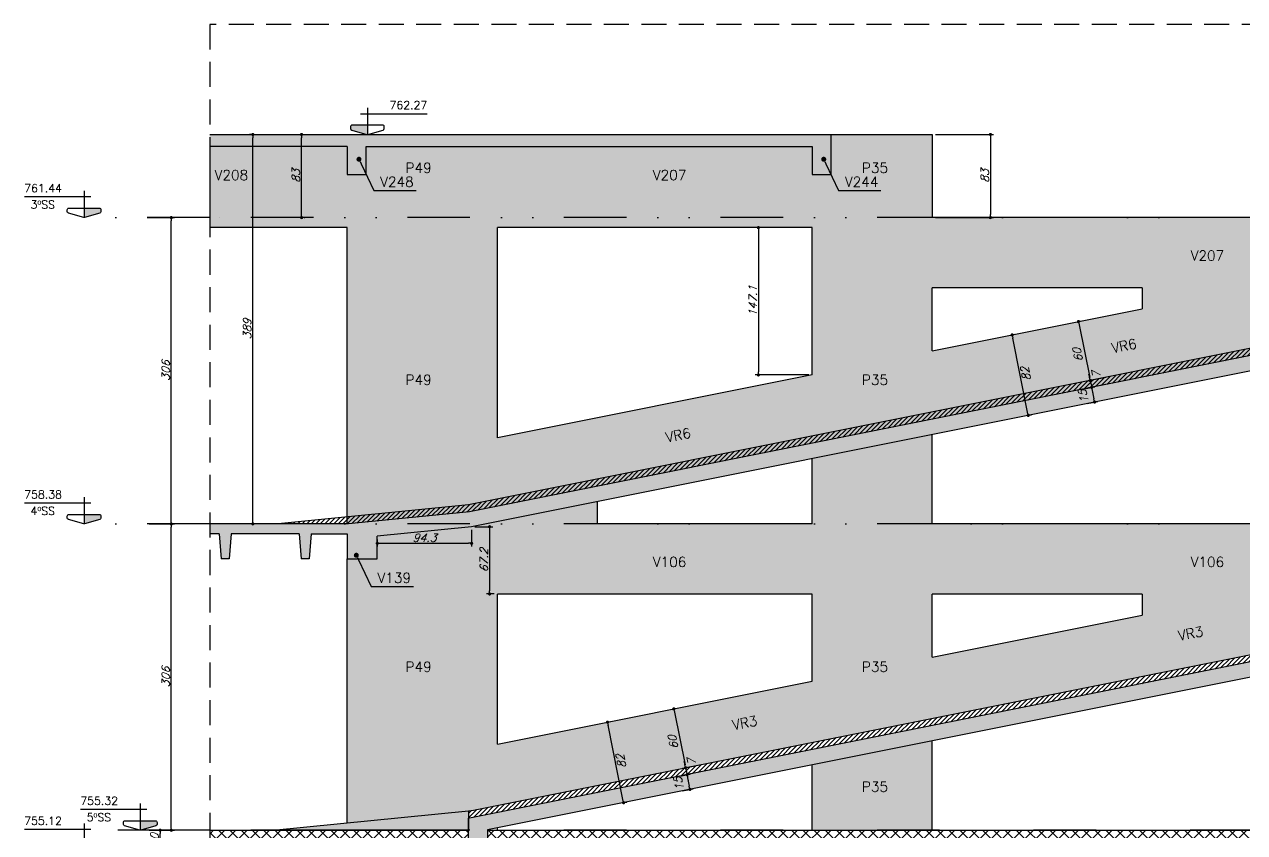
# Model space of a CAD drawing. Header units: millimetres. Extents: x 0 to 7795, y 0 to 4500.
# Drawn here: x 4031 to 5251, y 662 to 1469 of the extents above; entities that cross this region are included whole.
import ezdxf
from ezdxf import colors
from ezdxf.entities.mleader import LeaderData, LeaderLine
from ezdxf.enums import TextEntityAlignment as Align
from ezdxf.math import Vec2, Vec3

# ---------------------------------------------------------------- set-up
doc = ezdxf.new("R2010")
doc.units = ezdxf.units.MM
doc.header["$LTSCALE"] = 50
doc.linetypes.add('DASHED', pattern=[0.75, 0.5, -0.25])
doc.linetypes.add('DIVIDE2', pattern=[0.625, 0.25, -0.125, 0, -0.125, 0, -0.125])
for name, color, linetype in [('F-AUX', 2, 'Continuous'), ('F-AUX-RED', 1, 'Continuous'), ('F-AUX-VARIACAO', 2, 'Continuous'), ('F-CORTE', 4, 'Continuous'), ('F-COTAS', 106, 'Continuous'), ('F-EIXOS-DET', 1, 'Continuous'), ('F-NÍVEL-VISTA', 2, 'Continuous'), ('F-SOLIDO-CORTE', 71, 'Continuous'), ('F-TEXTO', 6, 'Continuous'), ('F-TEXTO-YELLOW', 2, 'Continuous'), ('F-VISTA', 2, 'Continuous'), ('F-VISTA SÓLIDO 1', 254, 'Continuous')]:
    doc.layers.add(name, color=color, linetype=linetype)
doc.styles.add('CP-TEXT-INCL', font='simplex.shx', dxfattribs={"oblique": 20})
doc.styles.add('MCP', font='simplex.shx')
doc.styles.get("Standard").update_dxf_attribs({"font": 'txt.shx'})
doc.dimstyles.new('CP-COTAS-50', dxfattribs={"dimscale": 0.64, "dimtxt": 12.5, "dimasz": 5, "dimexe": 5, "dimexo": 5, "dimgap": 2.5, "dimtad": 1, "dimdec": 1, "dimdsep": 46, "dimtxsty": 'CP-TEXT-INCL', "dimblk1": 'DOT', "dimblk2": 'DOT', "dimsah": 1, "dimcen": 9, "dimclrd": 256, "dimclre": 256, "dimclrt": 256, "dimadec": 0, "dimazin": 0, "dimtfac": 1, "dimtdec": 1, "dimtmove": 2, "dimatfit": 3, "dimldrblk": 'DOT', "dimfxl": 5, "dimtolj": 1, "dimarcsym": 0})

# ---------------------------------------------------------------- blocks, each defined once
blk = doc.blocks.new('A$Cba39174f')
at = {"layer": 'F-CORTE'}
for points in [[(11039.1, -4045.2), (11119.1, -4045.2)], [(11039.1, -4055.2), (11041.1, -4080.2), (11049.1, -4080.2)], [(11051.1, -4055.2), (11049.1, -4080.2), (11049.1, -4080.2)], [(11051.1, -4055.2), (11119.1, -4055.2)]]:
    blk.add_lwpolyline(points, dxfattribs=at)
blk = doc.blocks.new('_DOT')
at = {"color": 0, "linetype": 'ByBlock'}
blk.add_line((-0.5, 0), (-1, 0), dxfattribs=at)
at = {"color": 0, "linetype": 'ByBlock', "const_width": 0.5}
blk.add_lwpolyline([(-0.25, 0, 1), (0.25, 0, 1)], format="xyb", close=True, dxfattribs=at)
blk = doc.blocks.new('*D36')
at = {"layer": 'DEFPOINTS', "color": 0, "transparency": 16777216}
for p in [(4259.4, 1359), (4261, 1359), (4261, 970)]:
    blk.add_point(p, dxfattribs=at)
at = {"layer": 'F-COTAS', "lineweight": -2, "transparency": 16777216}
for p, q in [((4257.8, 1359), (4256.2, 1359)), ((4259.4, 973.2), (4259.4, 1355.8)), ((4257.8, 970), (4256.2, 970))]:
    blk.add_line(p, q, dxfattribs=at)
at = {"layer": 'F-COTAS', "lineweight": -2, "transparency": 16777216, "xscale": 3.2, "yscale": 3.2, "zscale": 3.2}
for p, rotation in [((4259.4, 1359), 90), ((4259.4, 970), 270)]:
    blk.add_blockref('_DOT', p, dxfattribs=dict(at, rotation=rotation))
at = {"layer": 'F-COTAS', "transparency": 16777216, "insert": (4253.8, 1164.5), "char_height": 8, "attachment_point": 5, "rotation": 90, "style": 'CP-TEXT-INCL'}
blk.add_mtext('\\A1;389', dxfattribs=at)
blk = doc.blocks.new('*D37')
at = {"layer": 'DEFPOINTS', "color": 0, "transparency": 16777216}
for p in [(4307.4, 1359), (4308.1, 1359), (4307.4, 1276)]:
    blk.add_point(p, dxfattribs=at)
at = {"layer": 'F-COTAS', "lineweight": -2, "transparency": 16777216}
for p, q in [((4308.1, 1279.2), (4308.1, 1355.8)), ((4310.6, 1359), (4311.3, 1359)), ((4310.6, 1276), (4311.3, 1276))]:
    blk.add_line(p, q, dxfattribs=at)
at = {"layer": 'F-COTAS', "lineweight": -2, "transparency": 16777216, "xscale": 3.2, "yscale": 3.2, "zscale": 3.2}
for p, rotation in [((4308.1, 1359), 90), ((4308.1, 1276), 270)]:
    blk.add_blockref('_DOT', p, dxfattribs=dict(at, rotation=rotation))
at = {"layer": 'F-COTAS', "transparency": 16777216, "insert": (4302.5, 1317.5), "char_height": 8, "attachment_point": 5, "rotation": 90, "style": 'CP-TEXT-INCL'}
blk.add_mtext('\\A1;83', dxfattribs=at)
blk = doc.blocks.new('Nível - Vista')
at = {"layer": 'F-NÍVEL-VISTA'}
blk.add_hatch(color=71, dxfattribs=at).paths.add_polyline_path([(0, 0.238), (-0.38, 0.238, 0.414214), (-0.42, 0.198), (-0.42, 0.148, 0.331206), (-0.391, 0.11), (-0.011, 0.002, 0.072993), (0, 0)])
at = {"layer": 'F-NÍVEL-VISTA', "color": 2}
for p, q in [((0, 0.67), (0, 0)), ((-0.168, 0.521), (1.493, 0.521))]:
    blk.add_line(p, q, dxfattribs=at)
blk.add_lwpolyline([(-0.011, 0.002, 0.146769), (0.011, 0.002), (0.391, 0.11, 0.331206), (0.42, 0.148), (0.42, 0.198, 0.414214), (0.38, 0.238), (-0.38, 0.238, 0.414214), (-0.42, 0.198), (-0.42, 0.148, 0.331206), (-0.391, 0.11), (-0.011, 0.002, 0.146769), (0.011, 0.002)], format="xyb", dxfattribs=at)
at = {"layer": 'F-TEXTO', "color": 3, "style": 'MCP'}
for tag, p in [('NÍVEL', (1.026, 0.636)), ('NÍVEL_DETALHE', (1.02, 0.186))]:
    blk.add_attdef(tag, text='', height=0.2, dxfattribs=at).set_placement(p, align=Align.CENTER)
blk = doc.blocks.new('*D41')
at = {"layer": 'DEFPOINTS', "color": 0, "transparency": 16777216}
for p in [(4611.5, 771.5), (4613.8, 771.9), (4627.5, 691.1)]:
    blk.add_point(p, dxfattribs=at)
at = {"layer": 'F-COTAS', "lineweight": -2, "transparency": 16777216}
for p, q in [((4629.3, 694.7), (4614.4, 768.8)), ((4614.6, 772.1), (4616.9, 772.6)), ((4630.7, 691.7), (4633, 692.2))]:
    blk.add_line(p, q, dxfattribs=at)
at = {"layer": 'F-COTAS', "lineweight": -2, "transparency": 16777216, "xscale": 3.2, "yscale": 3.2, "zscale": 3.2}
for p, rotation in [((4613.8, 771.9), 101.3099324740203), ((4629.9, 691.5), 281.3099324740203)]:
    blk.add_blockref('_DOT', p, dxfattribs=dict(at, rotation=rotation))
at = {"layer": 'F-COTAS', "transparency": 16777216, "insert": (4627.3, 732.8), "char_height": 8, "attachment_point": 5, "rotation": 101.3099, "style": 'CP-TEXT-INCL'}
blk.add_mtext('\\A1;82', dxfattribs=at)
blk = doc.blocks.new('*D42')
at = {"layer": 'DEFPOINTS', "color": 0, "transparency": 16777216}
for p in [(4675.7, 784.3), (4687.5, 725.5), (4691.9, 726.4)]:
    blk.add_point(p, dxfattribs=at)
at = {"layer": 'F-COTAS', "lineweight": -2, "transparency": 16777216}
for p, q in [((4678.8, 785), (4683.3, 785.8)), ((4680.7, 782.1), (4691.3, 729.5)), ((4690.6, 726.1), (4695, 727))]:
    blk.add_line(p, q, dxfattribs=at)
at = {"layer": 'F-COTAS', "lineweight": -2, "transparency": 16777216, "xscale": 3.2, "yscale": 3.2, "zscale": 3.2}
for p, rotation in [((4680.1, 785.2), 101.3099324740207), ((4691.9, 726.4), 281.3099324740207)]:
    blk.add_blockref('_DOT', p, dxfattribs=dict(at, rotation=rotation))
at = {"layer": 'F-COTAS', "transparency": 16777216, "insert": (4679.4, 751.8), "char_height": 8, "attachment_point": 5, "rotation": 101.3099, "style": 'CP-TEXT-INCL'}
blk.add_mtext('\\A1;60', dxfattribs=at)
blk = doc.blocks.new('*D43')
at = {"layer": 'DEFPOINTS', "color": 0, "transparency": 16777216}
for p in [(4682.8, 717.4), (4685.8, 702.7), (4696.2, 704.8)]:
    blk.add_point(p, dxfattribs=at)
at = {"layer": 'F-COTAS', "lineweight": -2, "transparency": 16777216}
for p, q in [((4686, 718.1), (4696.4, 720.1)), ((4693.9, 716.4), (4695.6, 707.9)), ((4688.9, 703.3), (4699.3, 705.4))]:
    blk.add_line(p, q, dxfattribs=at)
at = {"layer": 'F-COTAS', "lineweight": -2, "transparency": 16777216, "xscale": 3.2, "yscale": 3.2, "zscale": 3.2}
for p, rotation in [((4693.3, 719.5), 101.3099324740209), ((4696.2, 704.8), 281.3099324740209)]:
    blk.add_blockref('_DOT', p, dxfattribs=dict(at, rotation=rotation))
at = {"layer": 'F-COTAS', "transparency": 16777216, "insert": (4685.1, 710.2), "char_height": 8, "attachment_point": 5, "rotation": 101.3099, "style": 'CP-TEXT-INCL'}
blk.add_mtext('\\A1;15', dxfattribs=at)
blk = doc.blocks.new('*D44')
at = {"layer": 'DEFPOINTS', "color": 0, "transparency": 16777216}
for p in [(4693.3, 719.5), (4710.7, 730.1), (4712, 723.3)]:
    blk.add_point(p, dxfattribs=at)
at = {"layer": 'F-COTAS', "lineweight": -2, "transparency": 16777216}
for p, q in [((4691.3, 729.5), (4690.6, 732.6)), ((4707.5, 729.5), (4688.7, 725.7)), ((4708.9, 722.6), (4690.1, 718.9)), ((4691.9, 726.4), (4693.3, 719.5)), ((4693.9, 716.4), (4694.5, 713.2))]:
    blk.add_line(p, q, dxfattribs=at)
at = {"layer": 'F-COTAS', "lineweight": -2, "transparency": 16777216, "xscale": 3.2, "yscale": 3.2, "zscale": 3.2}
for p, rotation in [((4691.9, 726.4), 281.3099324740158), ((4693.3, 719.5), 101.3099324740158)]:
    blk.add_blockref('_DOT', p, dxfattribs=dict(at, rotation=rotation))
at = {"layer": 'F-COTAS', "transparency": 16777216, "insert": (4698, 732.1), "char_height": 8, "attachment_point": 5, "rotation": 101.3099, "style": 'CP-TEXT-INCL'}
blk.add_mtext('\\A1;7', dxfattribs=at)
blk = doc.blocks.new('*D47')
at = {"layer": 'DEFPOINTS', "color": 0, "transparency": 16777216}
for p in [(5018.2, 1158.8), (5015.9, 1158.4), (5031.9, 1077.9)]:
    blk.add_point(p, dxfattribs=at)
at = {"layer": 'F-COTAS', "lineweight": -2, "transparency": 16777216}
for p, q in [((5019, 1159), (5021.3, 1159.5)), ((5033.7, 1081.6), (5018.8, 1155.7)), ((5035.1, 1078.6), (5037.4, 1079))]:
    blk.add_line(p, q, dxfattribs=at)
at = {"layer": 'F-COTAS', "lineweight": -2, "transparency": 16777216, "xscale": 3.2, "yscale": 3.2, "zscale": 3.2}
for p, rotation in [((5018.2, 1158.8), 101.3099324740205), ((5034.3, 1078.4), 281.3099324740205)]:
    blk.add_blockref('_DOT', p, dxfattribs=dict(at, rotation=rotation))
at = {"layer": 'F-COTAS', "transparency": 16777216, "insert": (5031.7, 1119.7), "char_height": 8, "attachment_point": 5, "rotation": 101.3099, "style": 'CP-TEXT-INCL'}
blk.add_mtext('\\A1;82', dxfattribs=at)
blk = doc.blocks.new('*D48')
at = {"layer": 'DEFPOINTS', "color": 0, "transparency": 16777216}
for p in [(5080.1, 1171.2), (5091.9, 1112.4), (5096.3, 1113.3)]:
    blk.add_point(p, dxfattribs=at)
at = {"layer": 'F-COTAS', "lineweight": -2, "transparency": 16777216}
for p, q in [((5083.2, 1171.8), (5087.7, 1172.7)), ((5085.1, 1168.9), (5095.7, 1116.4)), ((5095, 1113), (5099.4, 1113.9))]:
    blk.add_line(p, q, dxfattribs=at)
at = {"layer": 'F-COTAS', "lineweight": -2, "transparency": 16777216, "xscale": 3.2, "yscale": 3.2, "zscale": 3.2}
for p, rotation in [((5084.5, 1172.1), 101.3099324740207), ((5096.3, 1113.3), 281.3099324740207)]:
    blk.add_blockref('_DOT', p, dxfattribs=dict(at, rotation=rotation))
at = {"layer": 'F-COTAS', "transparency": 16777216, "insert": (5083.8, 1138.7), "char_height": 8, "attachment_point": 5, "rotation": 101.3099, "style": 'CP-TEXT-INCL'}
blk.add_mtext('\\A1;60', dxfattribs=at)
blk = doc.blocks.new('*D49')
at = {"layer": 'DEFPOINTS', "color": 0, "transparency": 16777216}
for p in [(5087.2, 1104.3), (5090.2, 1089.6), (5100.6, 1091.7)]:
    blk.add_point(p, dxfattribs=at)
at = {"layer": 'F-COTAS', "lineweight": -2, "transparency": 16777216}
for p, q in [((5090.4, 1104.9), (5100.8, 1107)), ((5098.3, 1103.3), (5100, 1094.8)), ((5093.3, 1090.2), (5103.7, 1092.3))]:
    blk.add_line(p, q, dxfattribs=at)
at = {"layer": 'F-COTAS', "lineweight": -2, "transparency": 16777216, "xscale": 3.2, "yscale": 3.2, "zscale": 3.2}
for p, rotation in [((5097.7, 1106.4), 101.3099324740209), ((5100.6, 1091.7), 281.3099324740209)]:
    blk.add_blockref('_DOT', p, dxfattribs=dict(at, rotation=rotation))
at = {"layer": 'F-COTAS', "transparency": 16777216, "insert": (5089.5, 1097.1), "char_height": 8, "attachment_point": 5, "rotation": 101.3099, "style": 'CP-TEXT-INCL'}
blk.add_mtext('\\A1;15', dxfattribs=at)
blk = doc.blocks.new('*D50')
at = {"layer": 'DEFPOINTS', "color": 0, "transparency": 16777216}
for p in [(5115.1, 1117), (5116.4, 1110.1), (5097.7, 1106.4)]:
    blk.add_point(p, dxfattribs=at)
at = {"layer": 'F-COTAS', "lineweight": -2, "transparency": 16777216}
for p, q in [((5111.9, 1116.4), (5093.1, 1112.6)), ((5095.7, 1116.4), (5095, 1119.5)), ((5096.3, 1113.3), (5097.7, 1106.4)), ((5113.3, 1109.5), (5094.5, 1105.8)), ((5098.3, 1103.3), (5098.9, 1100.1))]:
    blk.add_line(p, q, dxfattribs=at)
at = {"layer": 'F-COTAS', "lineweight": -2, "transparency": 16777216, "xscale": 3.2, "yscale": 3.2, "zscale": 3.2}
for p, rotation in [((5096.3, 1113.3), 281.3099324740173), ((5097.7, 1106.4), 101.3099324740173)]:
    blk.add_blockref('_DOT', p, dxfattribs=dict(at, rotation=rotation))
at = {"layer": 'F-COTAS', "transparency": 16777216, "insert": (5102.4, 1119), "char_height": 8, "attachment_point": 5, "rotation": 101.3099, "style": 'CP-TEXT-INCL'}
blk.add_mtext('\\A1;7', dxfattribs=at)
blk = doc.blocks.new('*D67')
at = {"layer": 'DEFPOINTS', "color": 0, "transparency": 16777216}
for p in [(4478, 967.2), (4383.8, 957.7), (4478, 950.6)]:
    blk.add_point(p, dxfattribs=at)
at = {"layer": 'F-COTAS', "lineweight": -2, "transparency": 16777216}
for p, q in [((4478, 964), (4478, 947.4)), ((4383.8, 954.5), (4383.8, 947.4)), ((4387, 950.6), (4474.8, 950.6))]:
    blk.add_line(p, q, dxfattribs=at)
at = {"layer": 'F-COTAS', "lineweight": -2, "transparency": 16777216, "xscale": 3.2, "yscale": 3.2, "zscale": 3.2, "rotation": 180}
blk.add_blockref('_DOT', (4383.8, 950.6), dxfattribs=at)
at = {"layer": 'F-COTAS', "lineweight": -2, "transparency": 16777216, "xscale": 3.2, "yscale": 3.2, "zscale": 3.2}
blk.add_blockref('_DOT', (4478, 950.6), dxfattribs=at)
at = {"layer": 'F-COTAS', "transparency": 16777216, "insert": (4430.9, 956.2), "char_height": 8, "attachment_point": 5, "style": 'CP-TEXT-INCL'}
blk.add_mtext('\\A1;94.3', dxfattribs=at)
blk = doc.blocks.new('*D68')
at = {"layer": 'DEFPOINTS', "color": 0, "transparency": 16777216}
for p in [(4478, 967.2), (4496, 900), (4503.8, 900)]:
    blk.add_point(p, dxfattribs=at)
at = {"layer": 'F-COTAS', "lineweight": -2, "transparency": 16777216}
for p, q in [((4481.2, 967.2), (4499.2, 967.2)), ((4496, 964), (4496, 903.2)), ((4500.6, 900), (4492.8, 900))]:
    blk.add_line(p, q, dxfattribs=at)
at = {"layer": 'F-COTAS', "lineweight": -2, "transparency": 16777216, "xscale": 3.2, "yscale": 3.2, "zscale": 3.2}
for p, rotation in [((4496, 967.2), 90), ((4496, 900), 270)]:
    blk.add_blockref('_DOT', p, dxfattribs=dict(at, rotation=rotation))
at = {"layer": 'F-COTAS', "transparency": 16777216, "insert": (4490.4, 933.6), "char_height": 8, "attachment_point": 5, "rotation": 90, "style": 'CP-TEXT-INCL'}
blk.add_mtext('\\A1;67.2', dxfattribs=at)
blk = doc.blocks.new('*D69')
at = {"layer": 'DEFPOINTS', "color": 0, "transparency": 16777216}
for p in [(4818.3, 1266), (4764.6, 1118.8), (4818.3, 1118.8)]:
    blk.add_point(p, dxfattribs=at)
at = {"layer": 'F-COTAS', "lineweight": -2, "transparency": 16777216}
for p, q in [((4815.1, 1266), (4761.4, 1266)), ((4764.6, 1262.8), (4764.6, 1122)), ((4815.1, 1118.8), (4761.4, 1118.8))]:
    blk.add_line(p, q, dxfattribs=at)
at = {"layer": 'F-COTAS', "lineweight": -2, "transparency": 16777216, "xscale": 3.2, "yscale": 3.2, "zscale": 3.2}
for p, rotation in [((4764.6, 1266), 90), ((4764.6, 1118.8), 270)]:
    blk.add_blockref('_DOT', p, dxfattribs=dict(at, rotation=rotation))
at = {"layer": 'F-COTAS', "transparency": 16777216, "insert": (4759, 1192.4), "char_height": 8, "attachment_point": 5, "rotation": 90, "style": 'CP-TEXT-INCL'}
blk.add_mtext('\\A1;147.1', dxfattribs=at)
blk = doc.blocks.new('*D70')
at = {"layer": 'DEFPOINTS', "color": 0, "transparency": 16777216}
for p in [(4938.3, 1359), (4938.3, 1276), (4996.5, 1276)]:
    blk.add_point(p, dxfattribs=at)
at = {"layer": 'F-COTAS', "lineweight": -2, "transparency": 16777216}
for p, q in [((4941.5, 1359), (4999.7, 1359)), ((4996.5, 1355.8), (4996.5, 1279.2)), ((4941.5, 1276), (4999.7, 1276))]:
    blk.add_line(p, q, dxfattribs=at)
at = {"layer": 'F-COTAS', "lineweight": -2, "transparency": 16777216, "xscale": 3.2, "yscale": 3.2, "zscale": 3.2}
for p, rotation in [((4996.5, 1359), 90), ((4996.5, 1276), 270)]:
    blk.add_blockref('_DOT', p, dxfattribs=dict(at, rotation=rotation))
at = {"layer": 'F-COTAS', "transparency": 16777216, "insert": (4990.9, 1317.5), "char_height": 8, "attachment_point": 5, "rotation": 90, "style": 'CP-TEXT-INCL'}
blk.add_mtext('\\A1;83', dxfattribs=at)
blk = doc.blocks.new('*D75')
at = {"layer": 'DEFPOINTS', "color": 0, "transparency": 16777216}
for p in [(4150.7, 1276), (4177.9, 1276), (4154.6, 970)]:
    blk.add_point(p, dxfattribs=at)
at = {"layer": 'F-COTAS', "lineweight": -2, "transparency": 16777216}
for p, q in [((4153.9, 1276), (4181.1, 1276)), ((4177.9, 973.2), (4177.9, 1272.8)), ((4157.8, 970), (4181.1, 970))]:
    blk.add_line(p, q, dxfattribs=at)
at = {"layer": 'F-COTAS', "lineweight": -2, "transparency": 16777216, "xscale": 3.2, "yscale": 3.2, "zscale": 3.2}
for p, rotation in [((4177.9, 1276), 90), ((4177.9, 970), 270)]:
    blk.add_blockref('_DOT', p, dxfattribs=dict(at, rotation=rotation))
at = {"layer": 'F-COTAS', "transparency": 16777216, "insert": (4172.3, 1123), "char_height": 8, "attachment_point": 5, "rotation": 90, "style": 'CP-TEXT-INCL'}
blk.add_mtext('\\A1;306', dxfattribs=at)
blk = doc.blocks.new('*D142')
at = {"layer": 'DEFPOINTS', "color": 0, "transparency": 16777216}
for p in [(4152.7, 970), (4177.9, 970), (4152.7, 664)]:
    blk.add_point(p, dxfattribs=at)
at = {"layer": 'F-COTAS', "lineweight": -2, "transparency": 16777216}
for p, q in [((4155.9, 970), (4181.1, 970)), ((4177.9, 667.2), (4177.9, 966.8)), ((4155.9, 664), (4181.1, 664))]:
    blk.add_line(p, q, dxfattribs=at)
at = {"layer": 'F-COTAS', "lineweight": -2, "transparency": 16777216, "xscale": 3.2, "yscale": 3.2, "zscale": 3.2}
for p, rotation in [((4177.9, 970), 90), ((4177.9, 664), 270)]:
    blk.add_blockref('_DOT', p, dxfattribs=dict(at, rotation=rotation))
at = {"layer": 'F-COTAS', "transparency": 16777216, "insert": (4172.3, 817), "char_height": 8, "attachment_point": 5, "rotation": 90, "style": 'CP-TEXT-INCL'}
blk.add_mtext('\\A1;306', dxfattribs=at)
blk = doc.blocks.new('*D143')
at = {"layer": 'DEFPOINTS', "color": 0, "transparency": 16777216}
for p in [(4157.9, 664), (4166.8, 664), (4157.9, 644)]:
    blk.add_point(p, dxfattribs=at)
at = {"layer": 'F-COTAS', "lineweight": -2, "transparency": 16777216}
for p, q in [((4161.1, 664), (4170, 664)), ((4166.8, 647.2), (4166.8, 660.8)), ((4161.1, 644), (4170, 644))]:
    blk.add_line(p, q, dxfattribs=at)
at = {"layer": 'F-COTAS', "lineweight": -2, "transparency": 16777216, "xscale": 3.2, "yscale": 3.2, "zscale": 3.2}
for p, rotation in [((4166.8, 664), 90), ((4166.8, 644), 270)]:
    blk.add_blockref('_DOT', p, dxfattribs=dict(at, rotation=rotation))
at = {"layer": 'F-COTAS', "transparency": 16777216, "insert": (4161.2, 654), "char_height": 8, "attachment_point": 5, "rotation": 90, "style": 'CP-TEXT-INCL'}
blk.add_mtext('\\A1;20', dxfattribs=at)

msp = doc.modelspace()

# ---------------------------------------------------------------- hatches: boundary and pattern name
at = {"layer": 'F-AUX-RED'}
h = msp.add_hatch(dxfattribs=at)
h.set_pattern_fill('AR-CONC', color=256, scale=0.025)
h.set_pattern_definition([(50, (-6901.6994, -6371.7643), (4.5546167, -0.3984771), [0.47625, -5.23875]), (355, (-6901.6994, -6371.7643), (-0.8810855, 4.7764211), [0.381, -4.1910146]), (100.451445, (-6901.32, -6371.7975), (3.6735312, 4.3779438), [0.4047502, -4.4522561]), (46.1842, (-6901.6994, -6370.4943), (6.776976, -1.0510582), [0.714375, -7.858125]), (96.63556, (-6901.135, -6370.582), (5.9351034, 6.185653), [0.6071256, -6.6783902]), (351.18415, (-6901.6994, -6370.494), (5.9351034, 6.185653), [0.571499, -6.2864933]), (21, (-6901.0644, -6370.8118), (3.7903598, -2.55663), [0.47625, -5.23875]), (326, (-6901.0644, -6370.812), (1.5450507, 4.6046992), [0.381, -4.191]), (71.451445, (-6900.7486, -6371.025), (5.3354105, 2.0480692), [0.4047502, -4.4522484]), (37.5, (-6901.6994, -6371.7643), (0.07721508, 2.11387597), [0, -4.1402, 0, -4.2545, 0, -4.206875]), (7.5, (-6901.6994, -6371.7643), (1.67049156, 2.50451437), [0, -2.4257, 0, -4.04495, 0, -1.603375]), (327.5, (-6903.1155, -6371.7643), (3.38976488, -0.1432186), [0, -1.5875, 0, -4.953, 0, -6.57225]), (317.5, (-6903.7505, -6371.7643), (3.70322953, 0.6356623), [0, -2.06375, 0, -3.2893, 0, -4.66725])])
h.paths.add_polyline_path([(4474.78, 683.45), (4279.78, 663.95), (4474.78, 663.95)])
h = msp.add_hatch(dxfattribs=at)
h.set_pattern_fill('ANSI37', color=256, scale=2.5)
h.set_pattern_definition([(45, (-6901.6994, -6371.764), (-5.61266, 5.61266), []), (135, (-6901.6994, -6371.764), (-5.61266, -5.61266), [])])
h.paths.add_polyline_path([(6510.25, 663.95), (4493.78, 663.95), (4493.78, 651.95), (6510.25, 651.95)])
h.paths.add_polyline_path([(4474.78, 663.95), (4216.28, 663.95), (4216.28, 651.95), (4474.78, 651.95)])
at = {"layer": 'F-AUX-VARIACAO'}
h = msp.add_hatch(dxfattribs=at)
h.set_pattern_fill('ANSI31', color=253)
h.set_pattern_definition([(45, (3991.282, -1386.0484), (-2.245064, 2.245064), [])])
h.paths.add_polyline_path([(4475.82, 982.02), (5810.82, 1249.02), (5998.78, 1267.82), (5998.78, 1274.85), (5809.78, 1255.95), (4474.78, 988.95), (4284.78, 969.95), (4317.78, 969.95), (4355.13, 969.95)])
h = msp.add_hatch(dxfattribs=at)
h.set_pattern_fill('ANSI31', color=253)
h.set_pattern_definition([(45, (-6901.6994, -6371.7643), (-2.245064, 2.245064), [])])
h.paths.add_polyline_path([(4479.78, 683.95), (4474.78, 683.45), (4474.78, 675.95), (4475.13, 675.95), (4475.82, 676.02), (5810.82, 943.02), (5969.05, 958.84, -0.0290784), (5971.5, 966.12), (5809.78, 949.95)])
at = {"layer": 'F-SOLIDO-CORTE'}
h = msp.add_hatch(color=256, dxfattribs=at)
h.dxf.hatch_style = 1
h.paths.add_polyline_path([(4372.78, 1346.95), (4818.28, 1346.95), (4818.28, 1318.95), (4837.28, 1318.95), (4837.28, 1358.95), (4216.28, 1358.95), (4216.28, 1346.95), (4353.78, 1346.95), (4353.78, 1318.95), (4372.78, 1318.95)])
h = msp.add_hatch(color=256, dxfattribs=at)
h.dxf.hatch_style = 1
h.paths.add_polyline_path([(6028.78, 1265.95), (6065.78, 1265.95), (6067.78, 1240.95), (6075.78, 1240.95), (6077.78, 1265.95), (6145.78, 1265.95), (6147.78, 1240.95), (6155.78, 1240.95), (6157.78, 1265.95), (6225.78, 1265.95), (6227.78, 1240.95), (6235.78, 1240.95), (6237.78, 1265.95), (6305.78, 1265.95), (6307.78, 1240.95), (6315.78, 1240.95), (6317.78, 1265.95), (6385.78, 1265.95), (6387.78, 1240.95), (6395.78, 1240.95), (6397.78, 1265.95), (6465.78, 1265.95), (6467.78, 1240.95), (6475.78, 1240.95), (6477.78, 1265.95), (6510.25, 1265.95), (6510.25, 1275.95), (6477.78, 1275.95), (6397.78, 1275.95), (6317.78, 1275.95), (6237.78, 1275.95), (6157.78, 1275.95), (6077.78, 1275.95), (6009.78, 1275.95), (5998.78, 1274.85), (5998.78, 1267.82), (5810.82, 1249.02), (4475.82, 982.02), (4355.13, 969.95), (4317.78, 969.95), (4237.78, 969.95), (4216.28, 969.95), (4216.28, 959.95), (4225.78, 959.95), (4227.78, 934.95), (4235.78, 934.95), (4237.78, 959.95), (4305.78, 959.95), (4307.78, 934.95), (4315.78, 934.95), (4317.78, 959.95), (4353.78, 959.95), (4353.78, 934.95), (4383.78, 934.95), (4383.78, 957.74), (4478.04, 967.17), (5813.04, 1234.17), (5998.78, 1252.74), (5998.78, 1240.95), (6028.78, 1240.95)])
h = msp.add_hatch(color=256, dxfattribs=at)
h.dxf.hatch_style = 1
h.paths.add_polyline_path([(4493.78, 643.95), (4474.78, 643.95), (4474.78, 603.95), (4493.78, 603.95)])
h.paths.add_polyline_path([(4493.78, 663.95), (4474.78, 663.95), (4474.78, 643.95), (4493.78, 643.95)])
h.paths.add_polyline_path([(5813.04, 928.17), (5966.73, 943.54, -0.0587308), (5969.05, 958.84), (5810.82, 943.02), (4474.78, 675.81), (4474.78, 663.95), (4493.78, 663.95), (4493.78, 664.32)])
h.paths.add_polyline_path([(6028.78, 959.95), (6065.78, 959.95), (6067.78, 934.95), (6075.78, 934.95), (6077.78, 959.95), (6096.28, 959.95, 0.0405561), (6092.44, 969.95), (6009.78, 969.95), (5998.78, 968.85), (5998.78, 961.82), (5969.05, 958.84, 0.0587308), (5966.73, 943.54), (5998.78, 946.74), (5998.78, 934.95), (6028.78, 934.95)])
h.paths.add_polyline_path([(6023.83, 939.8, -1), (6024.91, 937.54, -1)], flags=16)
h.paths.add_polyline_path([(6157.78, 959.95), (6225.78, 959.95), (6227.78, 934.95), (6235.78, 934.95), (6237.78, 959.95), (6305.78, 959.95), (6307.78, 934.95), (6315.78, 934.95), (6317.78, 959.95), (6385.78, 959.95), (6387.78, 934.95), (6395.78, 934.95), (6397.78, 959.95), (6465.78, 959.95), (6467.78, 934.95), (6475.78, 934.95), (6477.78, 959.95), (6510.25, 959.95), (6510.25, 969.95), (6092.44, 969.95, -0.0405561), (6096.28, 959.95), (6145.78, 959.95), (6147.78, 934.95), (6155.78, 934.95)])
at = {"layer": 'F-VISTA SÓLIDO 1'}
h = msp.add_hatch(color=256, dxfattribs=at)
h.paths.add_polyline_path([(4837.28, 1318.95), (4818.28, 1318.95), (4818.28, 1346.95), (4372.78, 1346.95), (4372.78, 1318.95), (4353.78, 1318.95), (4353.78, 1346.95), (4216.28, 1346.95), (4216.28, 1265.95), (4353.78, 1265.95), (4353.78, 969.95), (4355.13, 969.95), (4475.82, 982.02), (5810.82, 1249.02), (5998.78, 1267.82), (5998.78, 1274.85), (6009.78, 1275.95), (6028.78, 1275.95), (6028.78, 1335.95), (5498.28, 1335.95), (5498.28, 1275.95), (4938.28, 1275.95), (4938.28, 1358.95), (4837.28, 1358.95)])
h.paths.add_polyline_path([(4503.78, 1055.94), (4503.78, 1265.95), (4818.28, 1265.95), (4818.28, 1118.84)], flags=16)
h.paths.add_polyline_path([(4938.28, 1142.84), (4938.28, 1205.95), (5148.28, 1205.95), (5148.28, 1184.84)], flags=16)
h = msp.add_hatch(color=256, dxfattribs=at)
h.paths.add_polyline_path([(5809.78, 949.95), (5971.5, 966.12, -0.2891652), (6028.78, 1007.37), (6028.78, 1181.37, -0.4059696), (5966.73, 1249.54), (5813.04, 1234.17), (5671.96, 1205.95), (5968.78, 1205.95), (5968.78, 1026.15), (5618.28, 1026.15), (5618.28, 1195.22), (5498.28, 1171.22), (5498.28, 969.95), (4938.28, 969.95), (4938.28, 1059.22), (4818.28, 1035.22), (4818.28, 969.95), (4603.78, 969.95), (4603.78, 992.32), (4478.04, 967.17), (4383.78, 957.74), (4383.78, 934.95), (4353.78, 934.95), (4353.78, 671.35), (4474.78, 683.45), (4479.78, 683.95)])
h.paths.add_polyline_path([(4818.28, 812.84), (4503.78, 749.94), (4503.78, 899.95), (4818.28, 899.95)], flags=16)
h.paths.add_polyline_path([(4938.28, 836.84), (4938.28, 899.95), (5148.28, 899.95), (5148.28, 878.84)], flags=16)
msp.add_hatch(color=256, dxfattribs=at).paths.add_polyline_path([(4938.28, 753.22), (4818.28, 729.22), (4818.28, 663.95), (4938.28, 663.95)])

# ---------------------------------------------------------------- linework, layer by layer
at = {"layer": 'F-AUX', "color": 1, "linetype": 'DASHED'}
msp.add_lwpolyline([(6510.25, 1468.95), (4216.28, 1468.95), (4216.28, 273.95), (6510.25, 273.95)], close=True, dxfattribs=at)
at = {"layer": 'F-AUX-RED'}
msp.add_lwpolyline([(4474.78, 683.45), (4474.78, 663.95), (4279.78, 663.95)], close=True, dxfattribs=at)
for points in [[(4216.28, 663.95), (4474.78, 663.95)], [(4493.78, 663.95), (6510.25, 663.95)]]:
    msp.add_lwpolyline(points, dxfattribs=at)
at = {"layer": 'F-AUX-VARIACAO', "color": 253}
for points in [[(5998.78, 1274.85), (5809.78, 1255.95), (4474.78, 988.95), (4284.78, 969.95)], [(4479.78, 683.95), (5809.78, 949.95), (5998.78, 968.85)], [(4474.78, 683.45), (4479.78, 683.95)]]:
    msp.add_lwpolyline(points, dxfattribs=at)
at = {"layer": 'F-CORTE'}
for points in [[(4216.28, 1358.95), (4837.28, 1358.95)], [(4353.78, 1358.95), (4353.78, 1358.95)], [(4818.28, 1346.95), (4818.28, 1318.95), (4837.28, 1318.95), (4837.28, 1358.95), (4837.28, 1358.95)], [(4353.78, 1346.95), (4216.28, 1346.95)], [(4353.78, 1346.95), (4353.78, 1318.95), (4372.78, 1318.95), (4372.78, 1346.95)], [(4372.78, 1346.95), (4818.28, 1346.95)], [(5998.78, 1267.82), (5810.82, 1249.02), (4475.82, 982.02), (4355.13, 969.95)], [(5998.78, 1252.74), (5813.04, 1234.17), (4478.04, 967.17), (4383.78, 957.74)], [(4237.78, 969.95), (4216.28, 969.95)], [(4355.13, 969.95), (4317.78, 969.95)], [(4225.78, 959.95), (4216.28, 959.95)], [(4225.78, 959.95), (4227.78, 934.95), (4227.78, 934.95)], [(4237.78, 959.95), (4235.78, 934.95), (4227.78, 934.95)], [(4317.78, 959.95), (4353.78, 959.95)], [(4353.78, 959.95), (4353.78, 934.95), (4383.78, 934.95), (4383.78, 957.74)], [(5998.78, 961.82), (5810.82, 943.02), (4475.82, 676.02), (4475.13, 675.95)], [(5998.78, 946.74), (5813.04, 928.17), (4493.78, 664.32)], [(4474.78, 643.95), (4474.78, 675.95), (4475.13, 675.95)], [(4355.13, 663.95), (4355.13, 663.95)], [(4493.78, 664.32), (4493.78, 643.95), (4474.78, 643.95)]]:
    msp.add_lwpolyline(points, dxfattribs=at)
at = {"layer": 'F-EIXOS-DET', "color": 1, "linetype": 'DIVIDE2', "ltscale": 5}
for p, q in [((6510.25, 1275.95), (4216.28, 1275.95)), ((6510.25, 969.95), (4216.28, 969.95)), ((6510.25, 663.95), (4216.28, 663.95))]:
    msp.add_line(p, q, dxfattribs=at)
at = {"layer": 'F-EIXOS-DET', "linetype": 'DIVIDE2', "ltscale": 5}
for points in [[(4216.28, 1275.95), (4068.31, 1275.95)], [(4216.28, 969.95), (4068.31, 969.95)]]:
    msp.add_lwpolyline(points, dxfattribs=at)
at = {"layer": 'F-EIXOS-DET', "color": 1, "ltscale": 5}
msp.add_lwpolyline([(4216.28, 663.95), (4124.39, 663.95)], dxfattribs=at)
at = {"layer": 'F-VISTA'}
for p, q in [((5148.28, 1205.95), (5148.28, 1184.84)), ((4603.78, 969.95), (4603.78, 992.32)), ((5148.28, 899.95), (5148.28, 878.84))]:
    msp.add_line(p, q, dxfattribs=at)
for points in [[(4837.28, 1358.95), (4938.28, 1358.95)], [(4938.28, 1358.95), (4938.28, 1275.95)], [(5498.28, 1275.95), (4938.28, 1275.95)], [(4353.78, 1265.95), (4216.28, 1265.95)], [(4353.78, 969.95), (4353.78, 1265.95)], [(4503.78, 1055.94), (4503.78, 1265.95)], [(4818.28, 1265.95), (4503.78, 1265.95)], [(4818.28, 1118.84), (4818.28, 1265.95)], [(4938.28, 1142.84), (4938.28, 1205.95)], [(5148.28, 1205.95), (4938.28, 1205.95)], [(4938.28, 1142.84), (5148.28, 1184.84)], [(4818.28, 1118.84), (4503.78, 1055.94)], [(4938.28, 969.95), (4938.28, 1059.22)], [(4818.28, 969.95), (4818.28, 1035.22)], [(4818.28, 969.95), (4603.78, 969.95)], [(5498.28, 969.95), (4938.28, 969.95)], [(4353.78, 671.35), (4353.78, 934.95)], [(4818.28, 899.95), (4503.78, 899.95)], [(4503.78, 749.94), (4503.78, 899.95)], [(4818.28, 812.84), (4818.28, 899.95)], [(5148.28, 899.95), (4938.28, 899.95)], [(4938.28, 836.84), (4938.28, 899.95)], [(4938.28, 836.84), (5148.28, 878.84)], [(4503.78, 749.94), (4818.28, 812.84)], [(4938.28, 663.95), (4938.28, 753.22)], [(4818.28, 663.95), (4818.28, 729.22)], [(4503.78, 663.95), (4503.78, 666.32)]]:
    msp.add_lwpolyline(points, dxfattribs=at)
at = {"layer": 'F-VISTA SÓLIDO 1'}
msp.add_line((4216.28, 1346.95), (4216.28, 1265.95), dxfattribs=at)

# ---------------------------------------------------------------- block references
at = {"layer": 'F-CORTE', "xscale": -1}
msp.add_blockref('A$Cba39174f', (15356.83, 5015.15), dxfattribs=at)
at = {"layer": 'F-NÍVEL-VISTA', "linetype": 'Continuous', "xscale": 40, "yscale": 40, "zscale": 40}
msp.add_blockref('Nível - Vista', (4373.85, 1358.95), dxfattribs=at).add_auto_attribs({'NÍVEL': '762.27'})
at = {"layer": 'F-NÍVEL-VISTA', "linetype": 'Continuous'}
ref = msp.add_blockref('Nível - Vista', (4090.81, 1275.95), dxfattribs=dict(at, xscale=-40, yscale=40, zscale=40))
ref.add_attrib('NÍVEL', '761.44', dxfattribs={"layer": 'F-TEXTO', "color": 3, "height": 8, "style": 'MCP'}).set_placement((4049.76, 1301.38), align=Align.CENTER)
ref = msp.add_blockref('Nível - Vista', (4090.81, 969.95), dxfattribs=dict(at, xscale=-40, yscale=40, zscale=40))
ref.add_attrib('NÍVEL', '758.38', dxfattribs={"layer": 'F-TEXTO', "color": 3, "height": 8, "style": 'MCP'}).set_placement((4049.76, 995.38), align=Align.CENTER)
ref = msp.add_blockref('Nível - Vista', (4146.89, 663.96), dxfattribs=dict(at, xscale=-40, yscale=40, zscale=40))
ref.add_attrib('NÍVEL', '755.32', dxfattribs={"layer": 'F-TEXTO', "color": 3, "height": 8, "style": 'MCP'}).set_placement((4105.84, 689.39), align=Align.CENTER)
ref = msp.add_blockref('Nível - Vista', (4090.81, 643.96), dxfattribs=dict(at, xscale=-40, yscale=40, zscale=40))
ref.add_attrib('NÍVEL', '755.12', dxfattribs={"layer": 'F-TEXTO', "color": 3, "height": 8, "style": 'MCP'}).set_placement((4049.76, 669.39), align=Align.CENTER)

# ---------------------------------------------------------------- texts
at = {"layer": 'F-TEXTO', "color": 3, "style": 'MCP'}
for s, p in [('3ºSS', (4049.42, 1284.96)), ('4ºSS', (4049.42, 978.96)), ('5ºSS', (4105.5, 672.96))]:
    msp.add_text(s, height=8, dxfattribs=at).set_placement(p, align=Align.CENTER)
at = {"layer": 'F-TEXTO-YELLOW', "style": 'MCP'}
for s, p in [('P49', (4412, 1320.67)), ('P35', (4868.08, 1320.67)), ('V208', (4221.29, 1313.5)), ('V207', (4659.19, 1313.5)), ('V248', (4386.69, 1306.75)), ('V244', (4851.15, 1306.75)), ('V207', (5196.7, 1233.04)), ('P49', (4412, 1108.89)), ('P35', (4868.08, 1108.89)), ('V106', (4659.19, 927.04)), ('V106', (5196.7, 927.04)), ('V139', (4384.04, 911.15)), ('P49', (4412, 822.28)), ('P35', (4868.08, 822.28)), ('P35', (4868.08, 702.48))]:
    msp.add_text(s, height=10, dxfattribs=at).set_placement(p)
for s, p in [('VR6', (5118.63, 1140.6)), ('VR6', (4673.06, 1051.35)), ('VR3', (5185.15, 853.24)), ('VR3', (4739.58, 763.99))]:
    msp.add_text(s, height=10, rotation=11, dxfattribs=at).set_placement(p)

# ---------------------------------------------------------------- dimensions: what is measured, and where the dimension line sits
at = {"layer": 'F-COTAS'}
for base, p1, p2, picture, middle in [((4259.35, 1358.95), (4261.01, 969.95), (4261.01, 1358.95), '*D36', (4253.75, 1164.45)), ((4308.13, 1358.95), (4307.37, 1275.95), (4307.37, 1358.95), '*D37', (4302.53, 1317.45)), ((4177.88, 1275.95), (4154.63, 969.95), (4150.74, 1275.95), '*D75', (4172.28, 1122.95)), ((4177.88, 969.95), (4152.65, 663.95), (4152.65, 969.95), '*D142', (4172.28, 816.95)), ((4166.78, 663.95), (4157.86, 643.95), (4157.86, 663.95), '*D143', (4161.18, 653.95))]:
    dim = msp.add_linear_dim(base=base, p1=p1, p2=p2, angle=90, dimstyle='CP-COTAS-50', dxfattribs=at)
    dim.commit()
    dim.dimension.update_dxf_attribs({"geometry": picture, "text_midpoint": middle})
at = {"layer": 'F-COTAS', "color": 253}
for base, p1, p2, picture, middle in [((4996.47, 1275.95), (4938.28, 1358.95), (4938.28, 1275.95), '*D70', (4990.87, 1317.45)), ((4764.58, 1118.84), (4818.28, 1265.95), (4818.28, 1118.84), '*D69', (4758.98, 1192.4)), ((4496.05, 899.95), (4478.04, 967.17), (4503.78, 899.95), '*D68', (4490.45, 933.56))]:
    dim = msp.add_linear_dim(base=base, p1=p1, p2=p2, angle=90, dimstyle='CP-COTAS-50', dxfattribs=at)
    dim.commit()
    dim.dimension.update_dxf_attribs({"geometry": picture, "text_midpoint": middle})
at = {"layer": 'F-COTAS'}
for base, p1, p2, picture, middle in [((5096.29, 1113.25), (5080.11, 1171.21), (5091.88, 1112.37), '*D48', (5083.79, 1138.66)), ((5097.66, 1106.39), (5115.07, 1117.01), (5116.44, 1110.15), '*D50', (5102.43, 1118.96)), ((5100.6, 1091.68), (5087.24, 1104.31), (5090.18, 1089.6), '*D49', (5089.5, 1097.09)), ((4691.89, 726.37), (4675.71, 784.33), (4687.48, 725.49), '*D42', (4679.39, 751.78)), ((4693.26, 719.51), (4710.67, 730.13), (4712.04, 723.27), '*D44', (4698.03, 732.08)), ((4696.2, 704.8), (4682.84, 717.43), (4685.78, 702.72), '*D43', (4685.1, 710.21))]:
    dim = msp.add_linear_dim(base=base, p1=p1, p2=p2, angle=281.30993, dimstyle='CP-COTAS-50', dxfattribs=at)
    dim.commit()
    dim.dimension.update_dxf_attribs({"geometry": picture, "text_midpoint": middle, "dimtype": 161})
for p1, p2, picture, middle in [((5031.94, 1077.95), (5015.86, 1158.35), '*D47', (5031.73, 1119.72)), ((4627.54, 691.07), (4611.46, 771.47), '*D41', (4627.33, 732.84))]:
    dim = msp.add_aligned_dim(p1=p1, p2=p2, distance=-2.39, dimstyle='CP-COTAS-50', dxfattribs=at)
    dim.commit()
    dim.dimension.update_dxf_attribs({"geometry": picture, "text_midpoint": middle})
at = {"layer": 'F-COTAS', "color": 253}
dim = msp.add_linear_dim(base=(4478.04, 950.61), p1=(4383.78, 957.74), p2=(4478.04, 967.17), dimstyle='CP-COTAS-50', dxfattribs=at)
dim.commit()
dim.dimension.update_dxf_attribs({"geometry": '*D67', "text_midpoint": (4430.91, 956.21)})

# ---------------------------------------------------------------- leaders
at = {"layer": 'F-AUX-RED'}
ml = msp.add_multileader_mtext('Standard', dxfattribs=at)
ml.set_content('', color=256)
ml.set_leader_properties()
ml.set_arrow_properties(name='DOT')
ml.build(insert=Vec2(0, 0))
ml.multileader.update_dxf_attribs({"text_right_attachment_type": 6, "text_top_attachment_type": 0, "text_bottom_attachment_type": 0, "dogleg_length": 0.36, "arrow_head_size": 5})
ctx = ml.context
ctx.base_point, ctx.char_height, ctx.arrow_head_size, ctx.landing_gap_size, ctx.plane_origin = Vec3(4422.58, 1303.17), 0.18, 5, 0.09, Vec3(4365.47, 1334.27)
ctx.right_attachment = 6
notes = []
notes.append((ctx, [(0, (1, 1, 0), (4380.32, 1303.17), (1, 0), 42.26, [(0, [(4365.47, 1334.27)], 256, [])])]))
ctx.mtext.insert, ctx.mtext.flow_direction = Vec3(4422.67, 1303.26), 5
ml = msp.add_multileader_mtext('Standard', dxfattribs=at)
ml.set_content('', color=256)
ml.set_leader_properties()
ml.set_arrow_properties(name='DOT')
ml.build(insert=Vec2(0, 0))
ml.multileader.update_dxf_attribs({"text_right_attachment_type": 6, "text_top_attachment_type": 0, "text_bottom_attachment_type": 0, "dogleg_length": 0.36, "arrow_head_size": 5})
ctx = ml.context
ctx.base_point, ctx.char_height, ctx.arrow_head_size, ctx.landing_gap_size, ctx.plane_origin = Vec3(4887.05, 1303.17), 0.18, 5, 0.09, Vec3(4829.93, 1334.27)
ctx.right_attachment = 6
notes.append((ctx, [(0, (1, 1, 0), (4844.79, 1303.17), (1, 0), 42.26, [(0, [(4829.93, 1334.27)], 256, [])])]))
ctx.mtext.insert, ctx.mtext.flow_direction = Vec3(4887.14, 1303.26), 5
ml = msp.add_multileader_mtext('Standard', dxfattribs=at)
ml.set_content('', color=256)
ml.set_leader_properties()
ml.set_arrow_properties(name='DOT')
ml.build(insert=Vec2(0, 0))
ml.multileader.update_dxf_attribs({"text_right_attachment_type": 6, "text_top_attachment_type": 0, "text_bottom_attachment_type": 0, "dogleg_length": 0.36, "arrow_head_size": 5})
ctx = ml.context
ctx.base_point, ctx.char_height, ctx.arrow_head_size, ctx.landing_gap_size, ctx.plane_origin = Vec3(4419.94, 907.57), 0.18, 5, 0.09, Vec3(4362.82, 938.67)
ctx.right_attachment = 6
notes.append((ctx, [(0, (1, 1, 0), (4377.68, 907.57), (1, 0), 42.26, [(0, [(4362.82, 938.67)], 256, [])])]))
ctx.mtext.insert, ctx.mtext.flow_direction = Vec3(4420.03, 907.66), 5
for ctx, leaders in notes:
    for number, flags, end, landing, length, lines in leaders:
        leader = LeaderData()
        leader.index, (leader.has_last_leader_line, leader.has_dogleg_vector, leader.attachment_direction) = number, flags
        leader.last_leader_point, leader.dogleg_vector, leader.dogleg_length = Vec3(end), Vec3(landing), length
        for number, points, colour, breaks in lines:
            line = LeaderLine()
            line.index, line.vertices, line.color, line.breaks = number, Vec3.list(points), colors.encode_raw_color(colour), breaks
            leader.lines.append(line)
        ctx.leaders.append(leader)

doc.saveas('drawing.dxf')
